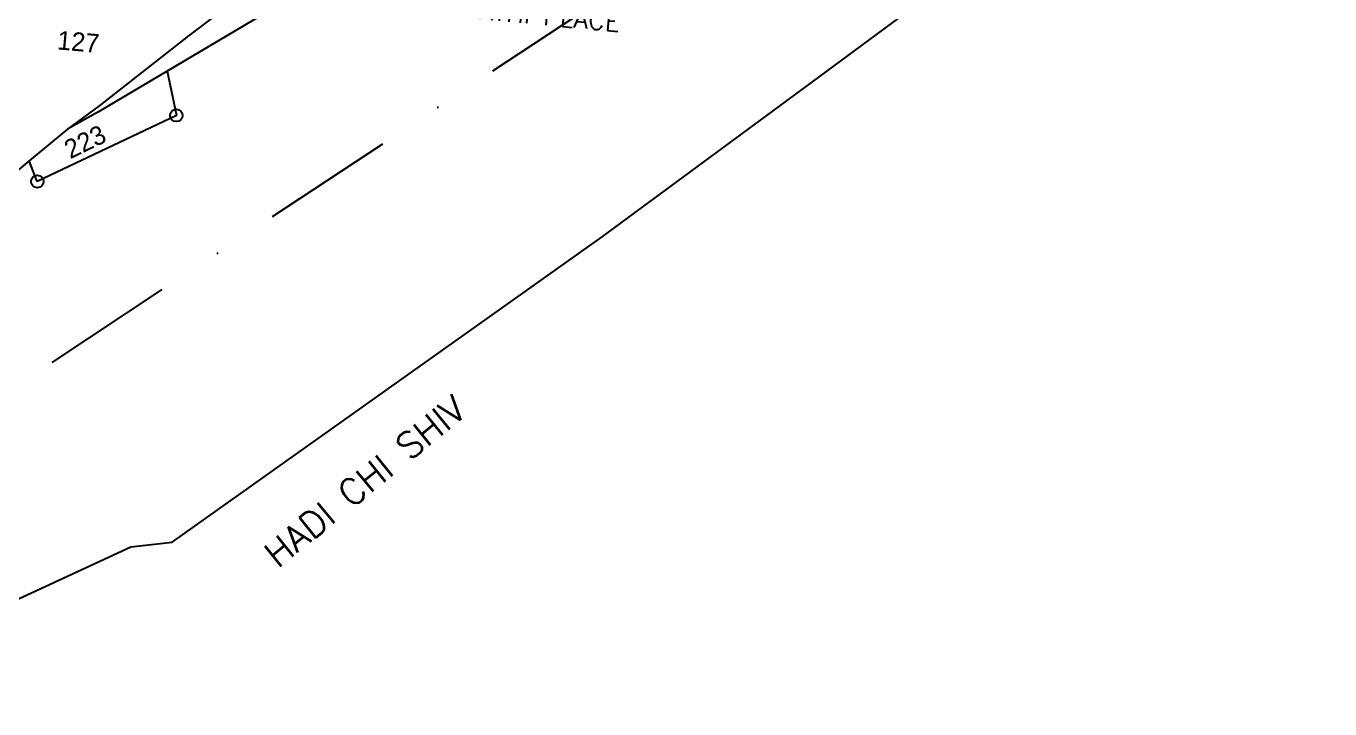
# Model space of a CAD drawing. Header units: metres. Extents: x 333510 to 337908, y 1785719 to 1790014.
# Drawn here: x 336418 to 337671, y 1786550 to 1787207 of the extents above; entities that cross this region are included whole.
import ezdxf

# ---------------------------------------------------------------- set-up
doc = ezdxf.new("R2010")
doc.units = ezdxf.units.M
doc.header["$MEASUREMENT"] = 0
doc.linetypes.add('DASHDOT', pattern=[25.4, 12.7, -6.35, 0, -6.35])
for name, color, linetype in [('POLY_PARCEL', 6, 'Continuous'), ('POLY_WATER', 4, 'Continuous'), ('TEXT_MAPIN', 7, 'Continuous'), ('TEXT_MAPOUT', 7, 'Continuous'), ('TEXT_PARCEL', 7, 'Continuous'), ('V_BOUND_STREAM_LINE', 7, 'DASHDOT')]:
    doc.layers.add(name, color=color, linetype=linetype)
doc.styles.get("Standard").update_dxf_attribs({"font": 'simplex.shx'})
doc.styles.add('TEXT_MAP', font='', dxfattribs={"height": 0.3})
doc.styles.get('TEXT_MAP').set_extended_font_data('Kruti Dev 050')

msp = doc.modelspace()

# ---------------------------------------------------------------- linework, layer by layer
for centre in [(336562.3, 1787121.3), (336428.6, 1787057.7)]:
    msp.add_circle(centre, 5.98)
at = {"layer": 'POLY_PARCEL'}
for p, q in [((336648.3, 1787254.1), (336573.8, 1787197.9)), ((336573.8, 1787197.9), (336487.9, 1787130.2)), ((336553.6, 1787163.9), (336487.3, 1787124.6)), ((336487.9, 1787130.2), (336457.6, 1787108.1)), ((336487.3, 1787124.6), (336457.6, 1787108.1)), ((336457.6, 1787108.1), (336420.7, 1787077.5))]:
    msp.add_line(p, q, dxfattribs=at)
at = {"layer": 'POLY_WATER'}
for p, q in [((337166.6, 1787148), (337671.4, 1787522.9)), ((336668.1, 1787231.9), (336553.6, 1787163.9)), ((336553.6, 1787163.9), (336562.3, 1787121.3)), ((336971.6, 1787004.5), (337166.6, 1787148)), ((336562.3, 1787121.3), (336428.6, 1787057.7)), ((336420.7, 1787077.5), (336353.6, 1787021.8)), ((336428.6, 1787057.7), (336420.7, 1787077.5)), ((336558.3, 1786710.7), (336971.6, 1787004.5)), ((336181.7, 1786550.3), (336518.4, 1786706.2)), ((336518.4, 1786706.2), (336558.3, 1786710.7))]:
    msp.add_line(p, q, dxfattribs=at)
at = {"layer": 'V_BOUND_STREAM_LINE', "ltscale": 10}
msp.add_line((336019.1, 1786603.2), (337032.5, 1787274), dxfattribs=at)

# ---------------------------------------------------------------- texts
at = {"layer": 'TEXT_MAPIN'}
msp.add_text('KALBHATHI PLACE', height=18.061, rotation=354.9611, dxfattribs=at).set_placement((336776.3, 1787220.7))
at = {"layer": 'TEXT_MAPOUT'}
msp.add_text('HADI CHI SHIV', height=25.084, rotation=39.1421, dxfattribs=at).set_placement((336659.7, 1786685.1))
at = {"layer": 'TEXT_PARCEL', "style": 'TEXT_MAP'}
for s, rotation, p in [('127', 354.9611, (336447.2, 1787184.9)), ('223', 25.8947, (336460.3, 1787079.1))]:
    msp.add_text(s, height=18.06, rotation=rotation, dxfattribs=at).set_placement(p)

doc.saveas('drawing.dxf')
